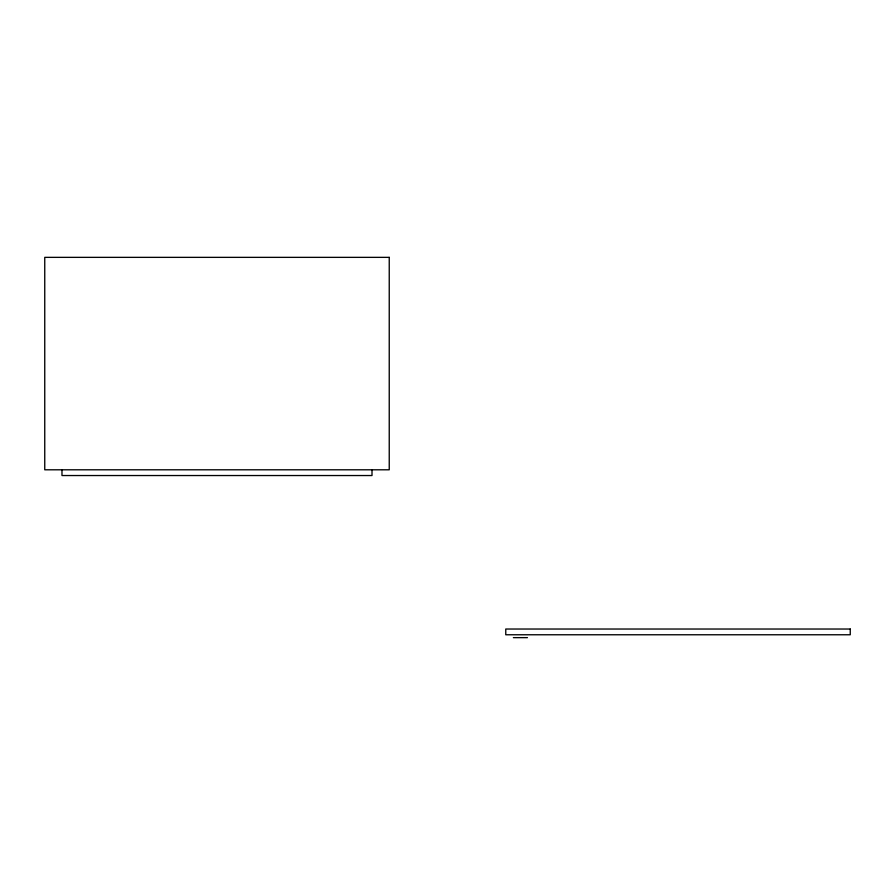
<?xml version="1.0" encoding="UTF-8"?>
<svg xmlns="http://www.w3.org/2000/svg" width="895" height="895" viewBox="0 0 895 895"><rect width="100%" height="100%" fill="white"/><g stroke="black" fill="none" stroke-linecap="round" stroke-linejoin="round"><path stroke-width="1.34" d="M513.372 637.643L527.435 637.643M372.007 469.797L372.007 475.536L61.979 475.536L61.979 469.797M389.236 257.357L44.75 257.357L44.75 469.797L389.236 469.797L389.236 257.357M850.25 629.028L505.764 629.028L505.764 634.768L850.25 634.768L850.25 629.028"/></g></svg>
